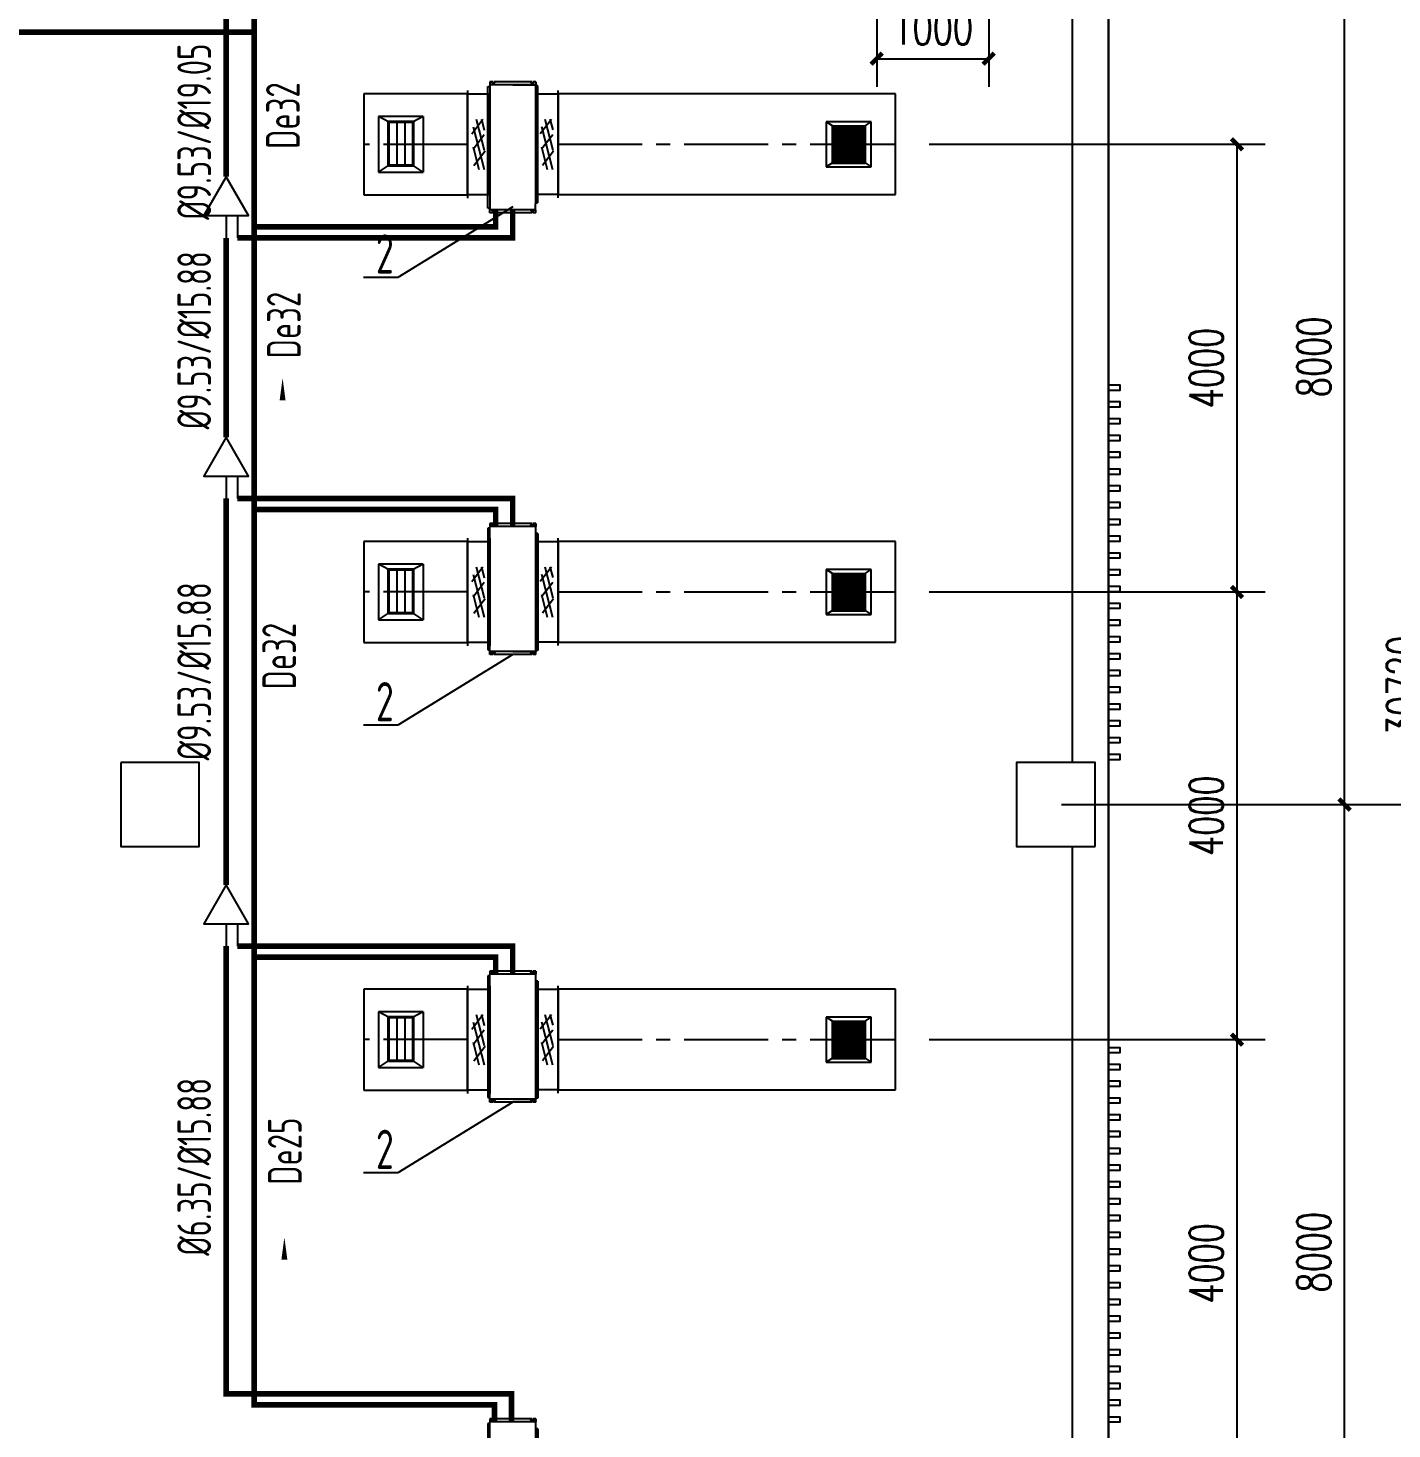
# Model space of a CAD drawing. Extents: x 1738143 to 1822243, y -608375 to -303375.
# Drawn here: x 1797160 to 1809341, y -580542 to -568024 of the extents above; entities that cross this region are included whole.
import ezdxf

# ---------------------------------------------------------------- set-up
doc = ezdxf.new("R2010")
doc.units = 0
doc.header["$LTSCALE"] = 1000
doc.header["$MEASUREMENT"] = 0
doc.linetypes.add('CENTER2', pattern=[1.125, 0.75, -0.125, 0.125, -0.125])
for name, color, linetype in [('AXIS', 3, 'Continuous'), ('COLUMN', 9, 'Continuous'), ('DIM-空冷凝水', 3, 'Continuous'), ('DUCT-排风风口', 7, 'Continuous'), ('DUCT-送风中心线', 5, 'CENTER2'), ('DUCT-送风法兰', 2, 'Continuous'), ('DUCT-送风管', 4, 'Continuous'), ('DUCT-送风管端线', 2, 'Continuous'), ('DUCT-送风阀门', 7, 'Continuous'), ('PIPE-空冷凝水', 150, 'CENTER2'), ('PUB_DIM', 3, 'Continuous'), ('TH_DIM', 3, 'Continuous'), ('TH_TEXT', 7, 'Continuous'), ('VRV-EQUIP', 7, 'Continuous'), ('VRV-PIPE', 1, 'Continuous'), ('VRV-配件', 1, 'Continuous'), ('WALL', 9, 'Continuous'), ('采暖', 7, 'Continuous')]:
    doc.layers.add(name, color=color, linetype=linetype)
doc.styles.add('_TCH_DIM_T3', font='SIMPLEX', dxfattribs={"width": 0.705882, "bigfont": 'GBCBIG'})
doc.styles.add('TSSD_Rein', font='Tssdeng.shx', dxfattribs={"width": 0.7, "bigfont": 'hztxt.shx'})
doc.dimstyles.new('_TCH_ARCH&&100', dxfattribs={"dimtxt": 297.5, "dimasz": 100, "dimexe": 250, "dimexo": 300, "dimgap": 126.25, "dimtad": 1, "dimdec": 0, "dimzin": 0, "dimdsep": 46, "dimtxsty": '_TCH_DIM_T3', "dimblk": 'ARCHTICK', "dimcen": 0.09, "dimclrt": 7, "dimazin": 2, "dimtfac": 1, "dimtdec": 0, "dimtix": 1, "dimtmove": 2, "dimatfit": 3, "dimfxl": 30, "dimtolj": 1, "dimtzin": 0, "dimarcsym": 0})

# ---------------------------------------------------------------- blocks, each defined once
blk = doc.blocks.new('_ArchTick')
at = {"color": 0, "linetype": 'ByBlock', "const_width": 0.4}
blk.add_lwpolyline([(-0.5, -0.5), (0.5, 0.5)], dxfattribs=at)
blk = doc.blocks.new('*D141')
at = {"layer": 'Defpoints', "color": 0, "transparency": 16777216}
for p in [(16304, 11281), (17636, 11281), (16304, 3281)]:
    blk.add_point(p, dxfattribs=at)
at = {"layer": 'PUB_DIM', "color": 0, "lineweight": -2, "transparency": 16777216}
for p, q in [((16604, 11281), (17886, 11281)), ((17636, 3281), (17636, 11281)), ((16604, 3281), (17886, 3281))]:
    blk.add_line(p, q, dxfattribs=at)
at = {"layer": 'PUB_DIM', "color": 0, "lineweight": -2, "transparency": 16777216, "xscale": 100, "yscale": 100, "zscale": 100}
for p, rotation in [((17636, 11281), 90), ((17636, 3281), 270)]:
    blk.add_blockref('_ArchTick', p, dxfattribs=dict(at, rotation=rotation))
at = {"layer": 'PUB_DIM', "color": 7, "transparency": 16777216, "insert": (17361, 7281), "char_height": 297.5, "attachment_point": 5, "rotation": 90, "style": '_TCH_DIM_T3'}
blk.add_mtext('\\A1;8000', dxfattribs=at)
blk = doc.blocks.new('*D142')
at = {"layer": 'Defpoints', "color": 0, "transparency": 16777216}
for p in [(16304, 3281), (17636, 3281), (16304, -4719)]:
    blk.add_point(p, dxfattribs=at)
at = {"layer": 'PUB_DIM', "color": 0, "lineweight": -2, "transparency": 16777216}
for p, q in [((16604, 3281), (17886, 3281)), ((17636, -4719), (17636, 3281)), ((16604, -4719), (17886, -4719))]:
    blk.add_line(p, q, dxfattribs=at)
at = {"layer": 'PUB_DIM', "color": 0, "lineweight": -2, "transparency": 16777216, "xscale": 100, "yscale": 100, "zscale": 100}
for p, rotation in [((17636, 3281), 90), ((17636, -4719), 270)]:
    blk.add_blockref('_ArchTick', p, dxfattribs=dict(at, rotation=rotation))
at = {"layer": 'PUB_DIM', "color": 7, "transparency": 16777216, "insert": (17361, -719), "char_height": 297.5, "attachment_point": 5, "rotation": 90, "style": '_TCH_DIM_T3'}
blk.add_mtext('\\A1;8000', dxfattribs=at)
blk = doc.blocks.new('*D145')
at = {"layer": 'Defpoints', "color": 0, "transparency": 16777216}
for p in [(17245, 19701), (18436, 19701), (17245, -11019)]:
    blk.add_point(p, dxfattribs=at)
at = {"layer": 'PUB_DIM', "color": 0, "lineweight": -2, "transparency": 16777216}
for p, q in [((17545, 19701), (18686, 19701)), ((18436, -11019), (18436, 19701)), ((17545, -11019), (18686, -11019))]:
    blk.add_line(p, q, dxfattribs=at)
at = {"layer": 'PUB_DIM', "color": 0, "lineweight": -2, "transparency": 16777216, "xscale": 100, "yscale": 100, "zscale": 100}
for p, rotation in [((18436, 19701), 90), ((18436, -11019), 270)]:
    blk.add_blockref('_ArchTick', p, dxfattribs=dict(at, rotation=rotation))
at = {"layer": 'PUB_DIM', "color": 7, "transparency": 16777216, "insert": (18161, 4341), "char_height": 297.5, "attachment_point": 5, "rotation": 90, "style": '_TCH_DIM_T3'}
blk.add_mtext('\\A1;30720', dxfattribs=at)
blk = doc.blocks.new('*D288')
at = {"layer": 'Defpoints', "color": 0, "transparency": 16777216}
for p in [(16304, 11281), (17636, 11281), (16304, 3281)]:
    blk.add_point(p, dxfattribs=at)
at = {"layer": 'PUB_DIM', "color": 0, "lineweight": -2, "transparency": 16777216}
for p, q in [((16604, 11281), (17886, 11281)), ((17636, 3281), (17636, 11281)), ((16604, 3281), (17886, 3281))]:
    blk.add_line(p, q, dxfattribs=at)
at = {"layer": 'PUB_DIM', "color": 0, "lineweight": -2, "transparency": 16777216, "xscale": 100, "yscale": 100, "zscale": 100}
for p, rotation in [((17636, 11281), 90), ((17636, 3281), 270)]:
    blk.add_blockref('_ArchTick', p, dxfattribs=dict(at, rotation=rotation))
at = {"layer": 'PUB_DIM', "color": 7, "transparency": 16777216, "insert": (17361, 7281), "char_height": 297.5, "attachment_point": 5, "rotation": 90, "style": '_TCH_DIM_T3'}
blk.add_mtext('\\A1;8000', dxfattribs=at)
blk = doc.blocks.new('*D289')
at = {"layer": 'Defpoints', "color": 0, "transparency": 16777216}
for p in [(16304, 3281), (17636, 3281), (16304, -4719)]:
    blk.add_point(p, dxfattribs=at)
at = {"layer": 'PUB_DIM', "color": 0, "lineweight": -2, "transparency": 16777216}
for p, q in [((16604, 3281), (17886, 3281)), ((17636, -4719), (17636, 3281)), ((16604, -4719), (17886, -4719))]:
    blk.add_line(p, q, dxfattribs=at)
at = {"layer": 'PUB_DIM', "color": 0, "lineweight": -2, "transparency": 16777216, "xscale": 100, "yscale": 100, "zscale": 100}
for p, rotation in [((17636, 3281), 90), ((17636, -4719), 270)]:
    blk.add_blockref('_ArchTick', p, dxfattribs=dict(at, rotation=rotation))
at = {"layer": 'PUB_DIM', "color": 7, "transparency": 16777216, "insert": (17361, -719), "char_height": 297.5, "attachment_point": 5, "rotation": 90, "style": '_TCH_DIM_T3'}
blk.add_mtext('\\A1;8000', dxfattribs=at)
blk = doc.blocks.new('*D292')
at = {"layer": 'Defpoints', "color": 0, "transparency": 16777216}
for p in [(17245, 19701), (18436, 19701), (17245, -11019)]:
    blk.add_point(p, dxfattribs=at)
at = {"layer": 'PUB_DIM', "color": 0, "lineweight": -2, "transparency": 16777216}
for p, q in [((17545, 19701), (18686, 19701)), ((18436, -11019), (18436, 19701)), ((17545, -11019), (18686, -11019))]:
    blk.add_line(p, q, dxfattribs=at)
at = {"layer": 'PUB_DIM', "color": 0, "lineweight": -2, "transparency": 16777216, "xscale": 100, "yscale": 100, "zscale": 100}
for p, rotation in [((18436, 19701), 90), ((18436, -11019), 270)]:
    blk.add_blockref('_ArchTick', p, dxfattribs=dict(at, rotation=rotation))
at = {"layer": 'PUB_DIM', "color": 7, "transparency": 16777216, "insert": (18161, 4341), "char_height": 297.5, "attachment_point": 5, "rotation": 90, "style": '_TCH_DIM_T3'}
blk.add_mtext('\\A1;30720', dxfattribs=at)
blk = doc.blocks.new('_FZHK')
blk.add_lwpolyline([(-0.5, -0.5), (0.5, -0.5), (0.5, 0.5), (-0.5, 0.5)], close=True)
blk = doc.blocks.new('*D598')
at = {"layer": 'Defpoints', "color": 0, "transparency": 16777216}
for p in [(16304, 11281), (17636, 11281), (16304, 3281)]:
    blk.add_point(p, dxfattribs=at)
at = {"layer": 'PUB_DIM', "color": 0, "lineweight": -2, "transparency": 16777216}
for p, q in [((16604, 11281), (17886, 11281)), ((17636, 3281), (17636, 11281)), ((16604, 3281), (17886, 3281))]:
    blk.add_line(p, q, dxfattribs=at)
at = {"layer": 'PUB_DIM', "color": 0, "lineweight": -2, "transparency": 16777216, "xscale": 100, "yscale": 100, "zscale": 100}
for p, rotation in [((17636, 11281), 90), ((17636, 3281), 270)]:
    blk.add_blockref('_ArchTick', p, dxfattribs=dict(at, rotation=rotation))
at = {"layer": 'PUB_DIM', "color": 7, "transparency": 16777216, "insert": (17361, 7281), "char_height": 297.5, "attachment_point": 5, "rotation": 90, "style": '_TCH_DIM_T3'}
blk.add_mtext('\\A1;8000', dxfattribs=at)
blk = doc.blocks.new('*D599')
at = {"layer": 'Defpoints', "color": 0, "transparency": 16777216}
for p in [(16304, 3281), (17636, 3281), (16304, -4719)]:
    blk.add_point(p, dxfattribs=at)
at = {"layer": 'PUB_DIM', "color": 0, "lineweight": -2, "transparency": 16777216}
for p, q in [((16604, 3281), (17886, 3281)), ((17636, -4719), (17636, 3281)), ((16604, -4719), (17886, -4719))]:
    blk.add_line(p, q, dxfattribs=at)
at = {"layer": 'PUB_DIM', "color": 0, "lineweight": -2, "transparency": 16777216, "xscale": 100, "yscale": 100, "zscale": 100}
for p, rotation in [((17636, 3281), 90), ((17636, -4719), 270)]:
    blk.add_blockref('_ArchTick', p, dxfattribs=dict(at, rotation=rotation))
at = {"layer": 'PUB_DIM', "color": 7, "transparency": 16777216, "insert": (17361, -719), "char_height": 297.5, "attachment_point": 5, "rotation": 90, "style": '_TCH_DIM_T3'}
blk.add_mtext('\\A1;8000', dxfattribs=at)
blk = doc.blocks.new('*D602')
at = {"layer": 'Defpoints', "color": 0, "transparency": 16777216}
for p in [(17245, 19701), (18436, 19701), (17245, -11019)]:
    blk.add_point(p, dxfattribs=at)
at = {"layer": 'PUB_DIM', "color": 0, "lineweight": -2, "transparency": 16777216}
for p, q in [((17545, 19701), (18686, 19701)), ((18436, -11019), (18436, 19701)), ((17545, -11019), (18686, -11019))]:
    blk.add_line(p, q, dxfattribs=at)
at = {"layer": 'PUB_DIM', "color": 0, "lineweight": -2, "transparency": 16777216, "xscale": 100, "yscale": 100, "zscale": 100}
for p, rotation in [((18436, 19701), 90), ((18436, -11019), 270)]:
    blk.add_blockref('_ArchTick', p, dxfattribs=dict(at, rotation=rotation))
at = {"layer": 'PUB_DIM', "color": 7, "transparency": 16777216, "insert": (18161, 4341), "char_height": 297.5, "attachment_point": 5, "rotation": 90, "style": '_TCH_DIM_T3'}
blk.add_mtext('\\A1;30720', dxfattribs=at)
blk = doc.blocks.new('*D634')
at = {"layer": 'Defpoints', "color": 0, "transparency": 16777216}
for p in [(1804740, -566081), (1805740, -566081), (1805740, -568298)]:
    blk.add_point(p, dxfattribs=at)
at = {"layer": 'TH_DIM', "color": 0, "lineweight": -2, "transparency": 16777216}
for p, q in [((1804740, -566381), (1804740, -568548)), ((1805740, -566381), (1805740, -568548)), ((1804740, -568298), (1805740, -568298))]:
    blk.add_line(p, q, dxfattribs=at)
at = {"layer": 'TH_DIM', "color": 0, "lineweight": -2, "transparency": 16777216, "xscale": 100, "yscale": 100, "zscale": 100}
for p, rotation in [((1804740, -568298), 179.9960906443046), ((1805740, -568298), 359.9960906443047)]:
    blk.add_blockref('_ArchTick', p, dxfattribs=dict(at, rotation=rotation))
at = {"layer": 'TH_DIM', "color": 7, "transparency": 16777216, "insert": (1805240, -568023), "char_height": 297.5, "attachment_point": 5, "rotation": 359.9961, "style": '_TCH_DIM_T3'}
blk.add_mtext('\\A1;1000', dxfattribs=at)
blk = doc.blocks.new('*D660')
at = {"layer": 'Defpoints', "color": 0, "transparency": 16777216}
for p in [(1804907, -569062), (1807958, -569062), (1804907, -573062)]:
    blk.add_point(p, dxfattribs=at)
at = {"layer": 'TH_DIM', "color": 0, "lineweight": -2, "transparency": 16777216}
for p, q in [((1805207, -569062), (1808208, -569062)), ((1807958, -573062), (1807958, -569062)), ((1805207, -573062), (1808208, -573062))]:
    blk.add_line(p, q, dxfattribs=at)
at = {"layer": 'TH_DIM', "color": 0, "lineweight": -2, "transparency": 16777216, "xscale": 100, "yscale": 100, "zscale": 100}
for p, rotation in [((1807958, -569062), 90), ((1807958, -573062), 270)]:
    blk.add_blockref('_ArchTick', p, dxfattribs=dict(at, rotation=rotation))
at = {"layer": 'TH_DIM', "color": 7, "transparency": 16777216, "insert": (1807683, -571062), "char_height": 297.5, "attachment_point": 5, "rotation": 90, "style": '_TCH_DIM_T3'}
blk.add_mtext('\\A1;4000', dxfattribs=at)
blk = doc.blocks.new('*D661')
at = {"layer": 'Defpoints', "color": 0, "transparency": 16777216}
for p in [(1804907, -573062), (1807958, -573062), (1804907, -577062)]:
    blk.add_point(p, dxfattribs=at)
at = {"layer": 'TH_DIM', "color": 0, "lineweight": -2, "transparency": 16777216}
for p, q in [((1805207, -573062), (1808208, -573062)), ((1807958, -577062), (1807958, -573062)), ((1805207, -577062), (1808208, -577062))]:
    blk.add_line(p, q, dxfattribs=at)
at = {"layer": 'TH_DIM', "color": 0, "lineweight": -2, "transparency": 16777216, "xscale": 100, "yscale": 100, "zscale": 100}
for p, rotation in [((1807958, -573062), 90), ((1807958, -577062), 270)]:
    blk.add_blockref('_ArchTick', p, dxfattribs=dict(at, rotation=rotation))
at = {"layer": 'TH_DIM', "color": 7, "transparency": 16777216, "insert": (1807683, -575062), "char_height": 297.5, "attachment_point": 5, "rotation": 90, "style": '_TCH_DIM_T3'}
blk.add_mtext('\\A1;4000', dxfattribs=at)
blk = doc.blocks.new('*D662')
at = {"layer": 'Defpoints', "color": 0, "transparency": 16777216}
for p in [(1804907, -577062), (1807958, -577062), (1804907, -581062)]:
    blk.add_point(p, dxfattribs=at)
at = {"layer": 'TH_DIM', "color": 0, "lineweight": -2, "transparency": 16777216}
for p, q in [((1805207, -577062), (1808208, -577062)), ((1807958, -581062), (1807958, -577062)), ((1805207, -581062), (1808208, -581062))]:
    blk.add_line(p, q, dxfattribs=at)
at = {"layer": 'TH_DIM', "color": 0, "lineweight": -2, "transparency": 16777216, "xscale": 100, "yscale": 100, "zscale": 100}
for p, rotation in [((1807958, -577062), 90), ((1807958, -581062), 270)]:
    blk.add_blockref('_ArchTick', p, dxfattribs=dict(at, rotation=rotation))
at = {"layer": 'TH_DIM', "color": 7, "transparency": 16777216, "insert": (1807683, -579062), "char_height": 297.5, "attachment_point": 5, "rotation": 90, "style": '_TCH_DIM_T3'}
blk.add_mtext('\\A1;4000', dxfattribs=at)
blk = doc.blocks.new('$VRV_海信日立$00000013')
for p, q in [((-450, 135), (-430, 135)), ((-450, 135), (-450, 118.25)), ((-443.5, 118.25), (-450, 118.25)), ((-443.5, 111.75), (-450, 111.75)), ((-450, 111.75), (-450, -111.75)), ((-443.5, 118.25), (-443.5, 121.5)), ((-443.5, 108.5), (-443.5, 111.75)), ((-436.5, 121.5), (-436.5, 108.5)), ((-430, 135), (-430, -135)), ((-429.6, 134.6), (-430, 134.6)), ((-430, -0.5), (-430, 134.6)), ((-429.6, 135), (-429.6, 134.6)), ((-429.6, 135), (389, 135)), ((-429, 135.5), (-429, 135)), ((389, 135.5), (-429, 135.5)), ((389, 135), (-429, 135)), ((382, 147.5), (-422, 147.5)), ((-422, 147.5), (-422, 135.5)), ((375, 135.5), (375, 135)), ((382, 147.5), (382, 135.5)), ((389, 135.5), (389, 135)), ((389, 134.6), (389, 135)), ((430, 134.6), (389, 134.6)), ((430, 134.6), (429.6, 134.6)), ((430, 135), (430, -135)), ((450, 135), (430, 135)), ((430, 134.6), (430, -6.5)), ((436.5, 121.5), (436.5, 108.5)), ((443.5, 118.25), (443.5, 121.5)), ((443.5, 118.25), (450, 118.25)), ((443.5, 111.75), (450, 111.75)), ((443.5, 108.5), (443.5, 111.75)), ((450, 135), (450, 118.25)), ((450, 111.75), (450, -111.75)), ((430, -46.617211), (430, -74.743728)), ((-443.5, -111.75), (-450, -111.75)), ((-450, -118.25), (-450, -135)), ((-443.5, -118.25), (-450, -118.25)), ((-450, -135), (-430, -135)), ((-443.5, -108.5), (-443.5, -111.75)), ((-443.5, -118.25), (-443.5, -121.5)), ((-436.5, -121.5), (-436.5, -108.5)), ((-430, -134.6), (-429.6, -134.6)), ((-429.6, -134.6), (-429.6, -135)), ((-429.6, -135), (-425, -135)), ((-425, -135), (425.014933, -135)), ((-425, -135.5), (-425, -135)), ((-425, -135.5), (425.014933, -135.5)), ((-418, -147.5), (-418, -135)), ((418, -147.5), (-418, -147.5)), ((418, -135.5), (418, -147.5)), ((425, -135), (425, -135.5)), ((429.6, -135), (425.014933, -135)), ((430, -134.6), (429.6, -134.6)), ((429.6, -134.6), (429.6, -135)), ((430, -84.256272), (430, -135)), ((450, -135), (430, -135)), ((436.5, -108.5), (436.5, -121.5)), ((443.5, -108.5), (443.5, -111.75)), ((443.5, -111.75), (450, -111.75)), ((443.5, -118.25), (450, -118.25)), ((443.5, -118.25), (443.5, -121.5)), ((450, -118.25), (450, -135))]:
    blk.add_line(p, q)
for centre, start, end in [((-440, 121.5), 90, 180), ((-440, 108.5), 180, 270), ((-440, 121.5), 0, 90), ((-440, 108.5), 270, 0), ((440, 121.5), 90, 180), ((440, 108.5), 180, 270), ((440, 121.5), 0, 90), ((440, 108.5), 270, 0), ((-440, -108.5), 90, 180), ((-440, -121.5), 180, 270), ((-440, -108.5), 0, 90), ((-440, -121.5), 270, 0), ((440, -108.5), 90, 180), ((440, -121.5), 180, 270), ((440, -108.5), 0, 90), ((440, -121.5), 270, 0)]:
    blk.add_arc(centre, 3.5, start, end)
blk = doc.blocks.new('$风口$00000108')
for p, q in [((-250, 135), (-190, 75)), ((-250, -135), (-250, 135)), ((250, 135), (200, 75)), ((250, 135), (250, -135)), ((200, 25), (-190, 25)), ((-250, -135), (-190, -75)), ((200, -25), (-190, -25)), ((200, -75), (250, -135)), ((250, -135), (-250, -135))]:
    blk.add_line(p, q)
at = {"linetype": 'Continuous'}
blk.add_line((250, 135), (-250, 135), dxfattribs=at)
at = {"lineweight": 40}
for p, q in [((-190, 75), (200, 75)), ((-190, -75), (-190, 75)), ((200, 75), (200, -75)), ((-190, -75), (200, -75))]:
    blk.add_line(p, q, dxfattribs=at)
blk = doc.blocks.new('$风口$00000138')
for p, q in [((-195, 130), (195, 130)), ((-195, -130), (-195, 130)), ((-160, 95), (-195, 130)), ((160, 95), (-160, 95)), ((160, 95), (195, 130)), ((160, -95), (160, 95)), ((195, 130), (195, -130)), ((-160, -95), (-195, -130)), ((195, -130), (-195, -130)), ((-160, -95), (160, -95)), ((160, -95), (195, -130))]:
    blk.add_line(p, q)
at = {"lineweight": 40}
blk.add_line((-160, 95), (-160, -95), dxfattribs=at)
at = {"lineweight": -3}
for p, q in [((-140, -95), (-140, 95)), ((-135, 95), (-135, -95)), ((-115, -95), (-115, 95)), ((-110, 95), (-110, -95)), ((-90, -95), (-90, 95)), ((-85, 95), (-85, -95)), ((-65, -95), (-65, 95)), ((-60, 95), (-60, -95)), ((-40, -95), (-40, 95)), ((-35, 95), (-35, -95)), ((-15, -95), (-15, 95)), ((-10, 95), (-10, -95)), ((10, -95), (10, 95)), ((15, 95), (15, -95)), ((35, -95), (35, 95)), ((40, 95), (40, -95)), ((60, -95), (60, 95)), ((65, 95), (65, -95)), ((85, -95), (85, 95)), ((90, 95), (90, -95)), ((110, -95), (110, 95)), ((115, 95), (115, -95)), ((135, -95), (135, 95)), ((140, 95), (140, -95)), ((-140, 68.5), (-160, 68.5)), ((-160, 64), (-140, 64)), ((-140, 42), (-160, 42)), ((-160, 37.5), (-140, 37.5)), ((-140, 15.5), (-160, 15.5)), ((-160, 11), (-140, 11)), ((-115, 68.5), (-135, 68.5)), ((-135, 64), (-115, 64)), ((-115, 42), (-135, 42)), ((-135, 37.5), (-115, 37.5)), ((-115, 15.5), (-135, 15.5)), ((-135, 11), (-115, 11)), ((-90, 68.5), (-110, 68.5)), ((-110, 64), (-90, 64)), ((-90, 42), (-110, 42)), ((-110, 37.5), (-90, 37.5)), ((-90, 15.5), (-110, 15.5)), ((-110, 11), (-90, 11)), ((-65, 68.5), (-85, 68.5)), ((-85, 64), (-65, 64)), ((-65, 42), (-85, 42)), ((-85, 37.5), (-65, 37.5)), ((-65, 15.5), (-85, 15.5)), ((-85, 11), (-65, 11)), ((-40, 68.5), (-60, 68.5)), ((-60, 64), (-40, 64)), ((-40, 42), (-60, 42)), ((-60, 37.5), (-40, 37.5)), ((-40, 15.5), (-60, 15.5)), ((-60, 11), (-40, 11)), ((-15, 68.5), (-35, 68.5)), ((-35, 64), (-15, 64)), ((-15, 42), (-35, 42)), ((-35, 37.5), (-15, 37.5)), ((-15, 15.5), (-35, 15.5)), ((-35, 11), (-15, 11)), ((10, 68.5), (-10, 68.5)), ((-10, 64), (10, 64)), ((10, 42), (-10, 42)), ((-10, 37.5), (10, 37.5)), ((10, 15.5), (-10, 15.5)), ((-10, 11), (10, 11)), ((35, 68.5), (15, 68.5)), ((15, 64), (35, 64)), ((35, 42), (15, 42)), ((15, 37.5), (35, 37.5)), ((35, 15.5), (15, 15.5)), ((15, 11), (35, 11)), ((60, 68.5), (40, 68.5)), ((40, 64), (60, 64)), ((60, 42), (40, 42)), ((40, 37.5), (60, 37.5)), ((60, 15.5), (40, 15.5)), ((40, 11), (60, 11)), ((85, 68.5), (65, 68.5)), ((65, 64), (85, 64)), ((85, 42), (65, 42)), ((65, 37.5), (85, 37.5)), ((85, 15.5), (65, 15.5)), ((65, 11), (85, 11)), ((110, 68.5), (90, 68.5)), ((90, 64), (110, 64)), ((110, 42), (90, 42)), ((90, 37.5), (110, 37.5)), ((110, 15.5), (90, 15.5)), ((90, 11), (110, 11)), ((135, 68.5), (115, 68.5)), ((115, 64), (135, 64)), ((135, 42), (115, 42)), ((115, 37.5), (135, 37.5)), ((135, 15.5), (115, 15.5)), ((115, 11), (135, 11)), ((160, 68.5), (140, 68.5)), ((140, 64), (160, 64)), ((160, 42), (140, 42)), ((140, 37.5), (160, 37.5)), ((160, 15.5), (140, 15.5)), ((140, 11), (160, 11)), ((-140, -11), (-160, -11)), ((-160, -15.5), (-140, -15.5)), ((-140, -37.5), (-160, -37.5)), ((-160, -42), (-140, -42)), ((-140, -64), (-160, -64)), ((-160, -68.5), (-140, -68.5)), ((-115, -11), (-135, -11)), ((-135, -15.5), (-115, -15.5)), ((-115, -37.5), (-135, -37.5)), ((-135, -42), (-115, -42)), ((-115, -64), (-135, -64)), ((-135, -68.5), (-115, -68.5)), ((-90, -11), (-110, -11)), ((-110, -15.5), (-90, -15.5)), ((-90, -37.5), (-110, -37.5)), ((-110, -42), (-90, -42)), ((-90, -64), (-110, -64)), ((-110, -68.5), (-90, -68.5)), ((-65, -11), (-85, -11)), ((-85, -15.5), (-65, -15.5)), ((-65, -37.5), (-85, -37.5)), ((-85, -42), (-65, -42)), ((-65, -64), (-85, -64)), ((-85, -68.5), (-65, -68.5)), ((-40, -11), (-60, -11)), ((-60, -15.5), (-40, -15.5)), ((-40, -37.5), (-60, -37.5)), ((-60, -42), (-40, -42)), ((-40, -64), (-60, -64)), ((-60, -68.5), (-40, -68.5)), ((-15, -11), (-35, -11)), ((-35, -15.5), (-15, -15.5)), ((-15, -37.5), (-35, -37.5)), ((-35, -42), (-15, -42)), ((-15, -64), (-35, -64)), ((-35, -68.5), (-15, -68.5)), ((10, -11), (-10, -11)), ((-10, -15.5), (10, -15.5)), ((10, -37.5), (-10, -37.5)), ((-10, -42), (10, -42)), ((10, -64), (-10, -64)), ((-10, -68.5), (10, -68.5)), ((35, -11), (15, -11)), ((15, -15.5), (35, -15.5)), ((35, -37.5), (15, -37.5)), ((15, -42), (35, -42)), ((35, -64), (15, -64)), ((15, -68.5), (35, -68.5)), ((60, -11), (40, -11)), ((40, -15.5), (60, -15.5)), ((60, -37.5), (40, -37.5)), ((40, -42), (60, -42)), ((60, -64), (40, -64)), ((40, -68.5), (60, -68.5)), ((85, -11), (65, -11)), ((65, -15.5), (85, -15.5)), ((85, -37.5), (65, -37.5)), ((65, -42), (85, -42)), ((85, -64), (65, -64)), ((65, -68.5), (85, -68.5)), ((110, -11), (90, -11)), ((90, -15.5), (110, -15.5)), ((110, -37.5), (90, -37.5)), ((90, -42), (110, -42)), ((110, -64), (90, -64)), ((90, -68.5), (110, -68.5)), ((135, -11), (115, -11)), ((115, -15.5), (135, -15.5)), ((135, -37.5), (115, -37.5)), ((115, -42), (135, -42)), ((135, -64), (115, -64)), ((115, -68.5), (135, -68.5)), ((160, -11), (140, -11)), ((140, -15.5), (160, -15.5)), ((160, -37.5), (140, -37.5)), ((140, -42), (160, -42)), ((160, -64), (140, -64)), ((140, -68.5), (160, -68.5))]:
    blk.add_line(p, q, dxfattribs=at)
blk = doc.blocks.new('00000589Body')
at = {"color": 0, "linetype": 'ByBlock', "lineweight": -2}
for p, q in [((250, 500), (-250, 500)), ((-250, -500), (-250, 500)), ((250, -500), (250, 500)), ((-250, -500), (250, -500))]:
    blk.add_line(p, q, dxfattribs=at)
at = {"color": 0, "linetype": 'ByBlock'}
for p, q in [((-125, -174), (120, 250)), ((-125, 26), (4, 250)), ((145, 69), (-105, 213)), ((125, -93), (-125, 51)), ((-53, -250), (125, 59)), ((96, -246), (-154, -102)), ((62, -250), (125, -141))]:
    blk.add_line(p, q, dxfattribs=at)
blk = doc.blocks.new('A$C5FE91731')
at = {"color": 175}
for points in [[(15526.8, 7031.1), (15626.8, 7031.1), (15626.8, 6981.1), (15526.8, 6981.1)], [(15526.8, 6881.1), (15626.8, 6881.1), (15626.8, 6831.1), (15526.8, 6831.1)], [(15526.8, 6731.1), (15626.8, 6731.1), (15626.8, 6681.1), (15526.8, 6681.1)], [(15526.8, 6581.1), (15626.8, 6581.1), (15626.8, 6531.1), (15526.8, 6531.1)], [(15526.8, 6431.1), (15626.8, 6431.1), (15626.8, 6381.1), (15526.8, 6381.1)], [(15526.8, 6281.1), (15626.8, 6281.1), (15626.8, 6231.1), (15526.8, 6231.1)], [(15526.8, 6131.1), (15626.8, 6131.1), (15626.8, 6081.1), (15526.8, 6081.1)], [(15526.8, 5981.1), (15626.8, 5981.1), (15626.8, 5931.1), (15526.8, 5931.1)], [(15526.8, 5831.1), (15626.8, 5831.1), (15626.8, 5781.1), (15526.8, 5781.1)], [(15526.8, 5681.1), (15626.8, 5681.1), (15626.8, 5631.1), (15526.8, 5631.1)], [(15526.8, 5531.1), (15626.8, 5531.1), (15626.8, 5481.1), (15526.8, 5481.1)], [(15526.8, 5381.1), (15626.8, 5381.1), (15626.8, 5331.1), (15526.8, 5331.1)], [(15526.8, 5231.1), (15626.8, 5231.1), (15626.8, 5181.1), (15526.8, 5181.1)], [(15526.8, 5081.1), (15626.8, 5081.1), (15626.8, 5031.1), (15526.8, 5031.1)], [(15526.8, 4931.1), (15626.8, 4931.1), (15626.8, 4881.1), (15526.8, 4881.1)], [(15526.8, 4781.1), (15626.8, 4781.1), (15626.8, 4731.1), (15526.8, 4731.1)], [(15526.8, 4631.1), (15626.8, 4631.1), (15626.8, 4581.1), (15526.8, 4581.1)], [(15526.8, 4481.1), (15626.8, 4481.1), (15626.8, 4431.1), (15526.8, 4431.1)], [(15526.8, 4331.1), (15626.8, 4331.1), (15626.8, 4281.1), (15526.8, 4281.1)], [(15526.8, 4181.1), (15626.8, 4181.1), (15626.8, 4131.1), (15526.8, 4131.1)], [(15526.8, 4031.1), (15626.8, 4031.1), (15626.8, 3981.1), (15526.8, 3981.1)], [(15526.8, 3881.1), (15626.8, 3881.1), (15626.8, 3831.1), (15526.8, 3831.1)], [(15526.8, 3731.1), (15626.8, 3731.1), (15626.8, 3681.1), (15526.8, 3681.1)], [(15526.8, 1111.1), (15626.8, 1111.1), (15626.8, 1061.1), (15526.8, 1061.1)], [(15526.8, 961.1), (15626.8, 961.1), (15626.8, 911.1), (15526.8, 911.1)], [(15526.8, 811.1), (15626.8, 811.1), (15626.8, 761.1), (15526.8, 761.1)], [(15526.8, 661.1), (15626.8, 661.1), (15626.8, 611.1), (15526.8, 611.1)], [(15526.8, 511.1), (15626.8, 511.1), (15626.8, 461.1), (15526.8, 461.1)], [(15526.8, 361.1), (15626.8, 361.1), (15626.8, 311.1), (15526.8, 311.1)], [(15526.8, 211.1), (15626.8, 211.1), (15626.8, 161.1), (15526.8, 161.1)], [(15526.8, 61.1), (15626.8, 61.1), (15626.8, 11.1), (15526.8, 11.1)], [(15526.8, -88.9), (15626.8, -88.9), (15626.8, -138.9), (15526.8, -138.9)], [(15526.8, -238.9), (15626.8, -238.9), (15626.8, -288.9), (15526.8, -288.9)], [(15526.8, -388.9), (15626.8, -388.9), (15626.8, -438.9), (15526.8, -438.9)], [(15526.8, -538.9), (15626.8, -538.9), (15626.8, -588.9), (15526.8, -588.9)], [(15526.8, -688.9), (15626.8, -688.9), (15626.8, -738.9), (15526.8, -738.9)], [(15526.8, -838.9), (15626.8, -838.9), (15626.8, -888.9), (15526.8, -888.9)], [(15526.8, -988.9), (15626.8, -988.9), (15626.8, -1038.9), (15526.8, -1038.9)], [(15526.8, -1138.9), (15626.8, -1138.9), (15626.8, -1188.9), (15526.8, -1188.9)], [(15526.8, -1288.9), (15626.8, -1288.9), (15626.8, -1338.9), (15526.8, -1338.9)], [(15526.8, -1438.9), (15626.8, -1438.9), (15626.8, -1488.9), (15526.8, -1488.9)], [(15526.8, -1588.9), (15626.8, -1588.9), (15626.8, -1638.9), (15526.8, -1638.9)], [(15526.8, -1738.9), (15626.8, -1738.9), (15626.8, -1788.9), (15526.8, -1788.9)], [(15526.8, -1888.9), (15626.8, -1888.9), (15626.8, -1938.9), (15526.8, -1938.9)], [(15526.8, -2038.9), (15626.8, -2038.9), (15626.8, -2088.9), (15526.8, -2088.9)], [(15526.8, -2188.9), (15626.8, -2188.9), (15626.8, -2238.9), (15526.8, -2238.9)]]:
    blk.add_lwpolyline(points, dxfattribs=at)
at = {"layer": 'AXIS'}
blk.add_line((15106.8, 3281.1), (19106.8, 3281.1), dxfattribs=at)
at = {"layer": 'WALL'}
for p, q in [((15526.8, 3281.1), (15526.8, 11281.1)), ((15206.8, 3656.1), (15206.8, 10981.1)), ((15526.8, -5138.9), (15526.8, 3281.1)), ((15206.8, -4268.9), (15206.8, 2906.1))]:
    blk.add_line(p, q, dxfattribs=at)
at = {"layer": 'COLUMN', "xscale": 750, "yscale": 700, "zscale": 700}
for p, rotation in [((7056.8, 3281.1), 270), ((15056.8, 3281.1), 90)]:
    blk.add_blockref('_FZHK', p, dxfattribs=dict(at, rotation=rotation))
at = {"layer": 'PUB_DIM'}
for p1, p2, distance, picture, middle in [((17245.1, -11018.9), (17245.1, 19701.1), -1190.9, '*D145', (18161, 4341.1)), ((17245.1, -11018.9), (17245.1, 19701.1), -1190.9, '*D292', (18161, 4341.1)), ((17245.1, -11018.9), (17245.1, 19701.1), -1190.9, '*D602', (18161, 4341.1)), ((16304, 3281.1), (16304, 11281.1), -1332.2, '*D141', (17361.2, 7281.1)), ((16304, 3281.1), (16304, 11281.1), -1332.2, '*D288', (17361.2, 7281.1)), ((16304, 3281.1), (16304, 11281.1), -1332.2, '*D598', (17361.2, 7281.1)), ((16304, -4718.9), (16304, 3281.1), -1332.2, '*D142', (17361.2, -718.9)), ((16304, -4718.9), (16304, 3281.1), -1332.2, '*D289', (17361.2, -718.9)), ((16304, -4718.9), (16304, 3281.1), -1332.2, '*D599', (17361.2, -718.9))]:
    dim = blk.add_aligned_dim(p1=p1, p2=p2, distance=distance, dimstyle='_TCH_ARCH&&100', dxfattribs=at)
    dim.commit()
    dim.dimension.update_dxf_attribs({"geometry": picture, "text_midpoint": middle})

msp = doc.modelspace()

# ---------------------------------------------------------------- hatches: boundary and pattern name
at = {"layer": 'PIPE-空冷凝水', "linetype": 'CENTER2'}
for points in [[(1801336.8, -569799.2), (1801361.8, -569799.2), (1801361.8, -569824.2)], [(1801336.8, -569799.2), (1801336.8, -569824.2), (1801361.8, -569824.2)], [(1801336.8, -572326.6), (1801361.8, -572326.6), (1801361.8, -572301.6)], [(1801336.8, -572326.6), (1801336.8, -572301.6), (1801361.8, -572301.6)], [(1801336.8, -576326.6), (1801361.8, -576326.6), (1801361.8, -576301.6)], [(1801336.8, -576326.6), (1801336.8, -576301.6), (1801361.8, -576301.6)], [(1799179.8, -580326.6), (1799179.8, -580351.6), (1799154.8, -580351.6)], [(1799179.8, -580326.6), (1799154.8, -580326.6), (1799154.8, -580351.6)], [(1801326.4, -580326.6), (1801351.4, -580326.6), (1801351.4, -580301.6)], [(1801326.4, -580326.6), (1801326.4, -580301.6), (1801351.4, -580301.6)]]:
    msp.add_hatch(color=256, dxfattribs=at).paths.add_polyline_path(points)
at = {"layer": 'VRV-PIPE', "linetype": 'Continuous'}
for points in [[(1801488.4, -569899.2), (1801513.4, -569899.2), (1801513.4, -569924.2)], [(1801488.4, -569899.2), (1801488.4, -569924.2), (1801513.4, -569924.2)], [(1801488.4, -572226.6), (1801513.4, -572226.6), (1801513.4, -572201.6)], [(1801488.4, -572226.6), (1801488.4, -572201.6), (1801513.4, -572201.6)], [(1801488.4, -576226.6), (1801513.4, -576226.6), (1801513.4, -576201.6)], [(1801488.4, -576226.6), (1801488.4, -576201.6), (1801513.4, -576201.6)], [(1801477.9, -580226.6), (1801502.9, -580226.6), (1801502.9, -580201.6)], [(1801477.9, -580226.6), (1801477.9, -580201.6), (1801502.9, -580201.6)], [(1798929.8, -580226.6), (1798904.8, -580226.6), (1798904.8, -580251.6)], [(1798929.8, -580226.6), (1798929.8, -580251.6), (1798904.8, -580251.6)]]:
    msp.add_hatch(color=256, dxfattribs=at).paths.add_polyline_path(points)

# ---------------------------------------------------------------- linework, layer by layer
for p, q in [((1801489.9, -569620.6, 2500), (1800464, -570252.3, -1899.8)), ((1800464, -570252.3, -1899.8), (1800156.7, -570252.3, -1899.8)), ((1801489.9, -573620.6, 2500), (1800464, -574252.3, -1899.8)), ((1800464, -574252.3, -1899.8), (1800156.7, -574252.3, -1899.8)), ((1801489.9, -577620.6, 2500), (1800464, -578252.3, -1899.8)), ((1800464, -578252.3, -1899.8), (1800156.7, -578252.3, -1899.8))]:
    msp.add_line(p, q)
msp.add_lwpolyline([(1757969.7, -561291.6), (1765969.7, -561291.6), (1765969.7, -558541.6), (1806809.7, -558541.6), (1806809.7, -583381.6), (1757969.7, -583381.6), (1757969.7, -561291.6)])
at = {"layer": 'DIM-空冷凝水'}
for points in [[(1799433.8, -571995, 0, 0, 0), (1799433.8, -571151.5, 0, 53.3, 0), (1799433.8, -571351.5, 0, 0, 0)], [(1799449.7, -579673.1, 0, 0, 0), (1799449.7, -578829.6, 0, 53.3, 0), (1799449.7, -579029.6, 0, 0, 0)]]:
    msp.add_lwpolyline(points, format="xyseb", dxfattribs=at)
at = {"layer": 'DUCT-送风中心线'}
for p, q in [((1801084.9, -569062.9), (1800158.4, -569062.9)), ((1801896.3, -569061.6), (1804907.4, -569061.6)), ((1801084.9, -573062.9), (1800158.4, -573062.9)), ((1801896.3, -573061.6), (1804907.4, -573061.6)), ((1801084.9, -577062.9), (1800158.4, -577062.9)), ((1801896.3, -577061.6), (1804907.4, -577061.6))]:
    msp.add_line(p, q, dxfattribs=at)
at = {"layer": 'DUCT-送风法兰'}
for p, q in [((1801085, -568582.9), (1801085, -569542.9)), ((1801285.2, -568582.9), (1801285.2, -569542.9)), ((1801696, -569541.6), (1801696, -568581.6)), ((1801896.2, -569541.6), (1801896.2, -568581.6)), ((1801085, -572582.9), (1801085, -573542.9)), ((1801285.2, -572582.9), (1801285.2, -573542.9)), ((1801696, -573541.6), (1801696, -572581.6)), ((1801896.2, -573541.6), (1801896.2, -572581.6)), ((1801085, -576582.9), (1801085, -577542.9)), ((1801285.2, -576582.9), (1801285.2, -577542.9)), ((1801696, -577541.6), (1801696, -576581.6)), ((1801896.2, -577541.6), (1801896.2, -576581.6))]:
    msp.add_line(p, q, dxfattribs=at)
at = {"layer": 'DUCT-送风管'}
for p, q in [((1801084.9, -568612.9), (1800158.4, -568612.9)), ((1800158.4, -568612.9), (1800158.4, -569512.9)), ((1801085.1, -568612.9), (1801285.1, -568612.9)), ((1801696.1, -568611.6), (1801896.1, -568611.6)), ((1804907.4, -568611.6), (1801896.3, -568611.6)), ((1804907.4, -569511.6), (1804907.4, -568611.6)), ((1800158.4, -569512.9), (1801084.9, -569512.9)), ((1801285.1, -569512.9), (1801085.1, -569512.9)), ((1801896.1, -569511.6), (1801696.1, -569511.6)), ((1801896.3, -569511.6), (1804907.4, -569511.6)), ((1801084.9, -572612.9), (1800158.4, -572612.9)), ((1800158.4, -572612.9), (1800158.4, -573512.9)), ((1801085.1, -572612.9), (1801285.1, -572612.9)), ((1801696.1, -572611.6), (1801896.1, -572611.6)), ((1804907.4, -572611.6), (1801896.3, -572611.6)), ((1804907.4, -573511.6), (1804907.4, -572611.6)), ((1800158.4, -573512.9), (1801084.9, -573512.9)), ((1801285.1, -573512.9), (1801085.1, -573512.9)), ((1801896.1, -573511.6), (1801696.1, -573511.6)), ((1801896.3, -573511.6), (1804907.4, -573511.6)), ((1801084.9, -576612.9), (1800158.4, -576612.9)), ((1800158.4, -576612.9), (1800158.4, -577512.9)), ((1801085.1, -576612.9), (1801285.1, -576612.9)), ((1801696.1, -576611.6), (1801896.1, -576611.6)), ((1804907.4, -576611.6), (1801896.3, -576611.6)), ((1804907.4, -577511.6), (1804907.4, -576611.6)), ((1800158.4, -577512.9), (1801084.9, -577512.9)), ((1801285.1, -577512.9), (1801085.1, -577512.9)), ((1801896.1, -577511.6), (1801696.1, -577511.6)), ((1801896.3, -577511.6), (1804907.4, -577511.6))]:
    msp.add_line(p, q, dxfattribs=at)
at = {"layer": 'DUCT-送风管端线'}
for p, q in [((1801084.9, -569512.9), (1801084.9, -568612.9)), ((1801085.1, -569512.9), (1801085.1, -568612.9)), ((1801285.1, -569512.9), (1801285.1, -568612.9)), ((1801696.1, -569511.6), (1801696.1, -568611.6)), ((1801896.1, -569511.6), (1801896.1, -568611.6)), ((1801896.3, -568611.6), (1801896.3, -569511.6)), ((1801084.9, -573512.9), (1801084.9, -572612.9)), ((1801085.1, -573512.9), (1801085.1, -572612.9)), ((1801285.1, -573512.9), (1801285.1, -572612.9)), ((1801696.1, -573511.6), (1801696.1, -572611.6)), ((1801896.1, -573511.6), (1801896.1, -572611.6)), ((1801896.3, -572611.6), (1801896.3, -573511.6)), ((1801084.9, -577512.9), (1801084.9, -576612.9)), ((1801085.1, -577512.9), (1801085.1, -576612.9)), ((1801285.1, -577512.9), (1801285.1, -576612.9)), ((1801696.1, -577511.6), (1801696.1, -576611.6)), ((1801896.1, -577511.6), (1801896.1, -576611.6)), ((1801896.3, -576611.6), (1801896.3, -577511.6))]:
    msp.add_line(p, q, dxfattribs=at)
at = {"layer": 'PIPE-空冷凝水', "linetype": 'CENTER2', "const_width": 50}
for points in [[(1799179.8, -568061.6), (1799179.8, -565311.6)], [(1791180.6, -568061.6), (1799179.8, -568061.6)], [(1799179.8, -569799.2), (1799179.8, -568061.6)], [(1799179.8, -568061.6), (1799181.2, -568061.6)], [(1801336.8, -569649.2), (1801336.8, -569799.2)], [(1799179.8, -569799.2), (1801336.8, -569799.2)], [(1799179.8, -572326.6), (1799179.8, -569799.2)], [(1799179.8, -572326.6), (1801336.8, -572326.6)], [(1799179.8, -576326.6), (1799179.8, -572326.6)], [(1801336.8, -572476.6), (1801336.8, -572326.6)], [(1799179.8, -580326.6), (1799179.8, -576326.6)], [(1799179.8, -576326.6), (1801336.8, -576326.6)], [(1801336.8, -576476.6), (1801336.8, -576326.6)], [(1799179.8, -580326.6), (1801326.4, -580326.6)], [(1801326.4, -580476.6), (1801326.4, -580326.6)]]:
    msp.add_lwpolyline(points, dxfattribs=at)
at = {"layer": 'VRV-PIPE', "linetype": 'Continuous', "const_width": 50}
for points in [[(1798929.8, -569352.8), (1798929.8, -567861.6)], [(1801488.4, -569649.2), (1801488.4, -569899.2)], [(1798929.8, -571680.2), (1798929.8, -569899.2)], [(1799029.8, -569899.2), (1801488.4, -569899.2)], [(1798929.8, -575680.2), (1798929.8, -572226.6)], [(1799029.8, -572226.6), (1801488.4, -572226.6)], [(1801488.4, -572476.6), (1801488.4, -572226.6)], [(1798929.8, -580226.6), (1798929.8, -576226.6)], [(1799029.8, -576226.6), (1801488.4, -576226.6)], [(1801488.4, -576476.6), (1801488.4, -576226.6)], [(1798929.8, -580226.6), (1801477.9, -580226.6)], [(1801477.9, -580476.6), (1801477.9, -580226.6)]]:
    msp.add_lwpolyline(points, dxfattribs=at)
at = {"layer": 'VRV-配件'}
for p, q in [((1798929.8, -569699.2), (1798929.8, -569899.2)), ((1799029.8, -569699.2), (1799029.8, -569899.2)), ((1798929.8, -572026.6), (1798929.8, -572226.6)), ((1799029.8, -572026.6), (1799029.8, -572226.6)), ((1798929.8, -576026.6), (1798929.8, -576226.6)), ((1799029.8, -576026.6), (1799029.8, -576226.6))]:
    msp.add_line(p, q, dxfattribs=at)
at = {"layer": 'VRV-配件', "elevation": 2500}
for points in [[(1798929.8, -569352.8), (1798729.8, -569699.2), (1799129.8, -569699.2)], [(1798929.8, -571680.2), (1798729.8, -572026.6), (1799129.8, -572026.6)], [(1798929.8, -575680.2), (1798729.8, -576026.6), (1799129.8, -576026.6)]]:
    msp.add_lwpolyline(points, close=True, dxfattribs=at)

# ---------------------------------------------------------------- block references
msp.add_blockref('A$C5FE91731', (1791282.9, -578242.7))
at = {"layer": 'DUCT-排风风口', "yscale": -1.481481481481482, "rotation": 90.00000000000001}
for p in [(1800489.7, -569062.9, 2600), (1800489.7, -573062.9, 2600), (1800489.7, -577062.9, 2600)]:
    msp.add_blockref('$风口$00000108', p, dxfattribs=at)
at = {"layer": 'DUCT-排风风口', "xscale": 1.025641025641026, "yscale": -1.538461538461539, "rotation": 90.00000000000001}
for p in [(1804489.7, -569062.9, 2600), (1804489.7, -573062.9, 2600), (1804489.7, -577062.9, 2600)]:
    msp.add_blockref('$风口$00000138', p, dxfattribs=at)
at = {"layer": 'DUCT-送风阀门', "xscale": -0.4, "yscale": 0.9, "rotation": 180}
for p in [(1801185.1, -569062.9, 2500), (1801796.1, -569061.6, 2500), (1801185.1, -573062.9, 2500), (1801796.1, -573061.6, 2500), (1801185.1, -577062.9, 2500), (1801796.1, -577061.6, 2500)]:
    msp.add_blockref('00000589Body', p, dxfattribs=at)
at = {"layer": 'VRV-EQUIP', "xscale": 1.3}
for p, yscale, rotation in [((1801489.9, -569090.2, 2500), 1.515254237288136, 270), ((1801489.9, -573035.6, 2500), -1.515254237288136, 90.00000000000001), ((1801489.9, -577035.6, 2500), -1.515254237288136, 90.00000000000001), ((1801489.9, -581035.6, 2500), -1.515254237288136, 90.00000000000001)]:
    msp.add_blockref('$VRV_海信日立$00000013', p, dxfattribs=dict(at, yscale=yscale, rotation=rotation))

# ---------------------------------------------------------------- texts
at = {"layer": 'TH_TEXT', "style": 'TSSD_Rein', "width": 0.7}
for p in [(1800267.2, -570217.8, -1899.8), (1800267.2, -574217.8, -1899.8), (1800267.2, -578217.8, -1899.8)]:
    msp.add_text('2', height=350, dxfattribs=at).set_placement(p)
at = {"layer": '采暖', "char_height": 300, "width": 28472.73, "attachment_point": 1, "rotation": 90, "line_spacing_factor": 0.96, "style": 'TSSD_Rein'}
for s, insert in [('{\\Ftssdeng,tssdchn|c134;%%C9.53/%%C19.05}', (1798494.6, -569737.2, 2500)), ('{\\Ftssdeng,tssdchn|c134;De32}', (1799286.4, -569103.8, 2500)), ('{\\Ftssdeng,tssdchn|c134;%%C9.53/%%C15.88}', (1798494.6, -571609.1, 2500)), ('{\\Ftssdeng,tssdchn|c134;De32}', (1799294.9, -570975.8, 2500)), ('{\\Ftssdeng,tssdchn|c134;%%C9.53/%%C15.88}', (1798494.6, -574567.2, 2500)), ('{\\Ftssdeng,tssdchn|c134;De32}', (1799253, -573933.8, 2500)), ('{\\Ftssdeng,tssdchn|c134;%%C6.35/%%C15.88}', (1798494.6, -578993.7, 2500)), ('{\\Ftssdeng,tssdchn|c134;De25}', (1799303.7, -578360.3, 2500))]:
    msp.add_mtext(s, dxfattribs=dict(at, insert=insert))

# ---------------------------------------------------------------- dimensions: what is measured, and where the dimension line sits
at = {"layer": 'TH_DIM'}
for p1, p2, distance, picture, middle in [((1804739.7, -566080.9), (1805739.7, -566081), -2216.9, '*D634', (1805239.5, -568022.9)), ((1804907.4, -573061.6), (1804907.4, -569061.6), -3050.6, '*D660', (1807683.1, -571061.6)), ((1804907.4, -577061.6), (1804907.4, -573061.6), -3050.6, '*D661', (1807683.1, -575061.6)), ((1804907.4, -581061.6), (1804907.4, -577061.6), -3050.6, '*D662', (1807683.1, -579061.6))]:
    dim = msp.add_aligned_dim(p1=p1, p2=p2, distance=distance, dimstyle='_TCH_ARCH&&100', dxfattribs=at)
    dim.commit()
    dim.dimension.update_dxf_attribs({"geometry": picture, "text_midpoint": middle})

doc.saveas('drawing.dxf')
